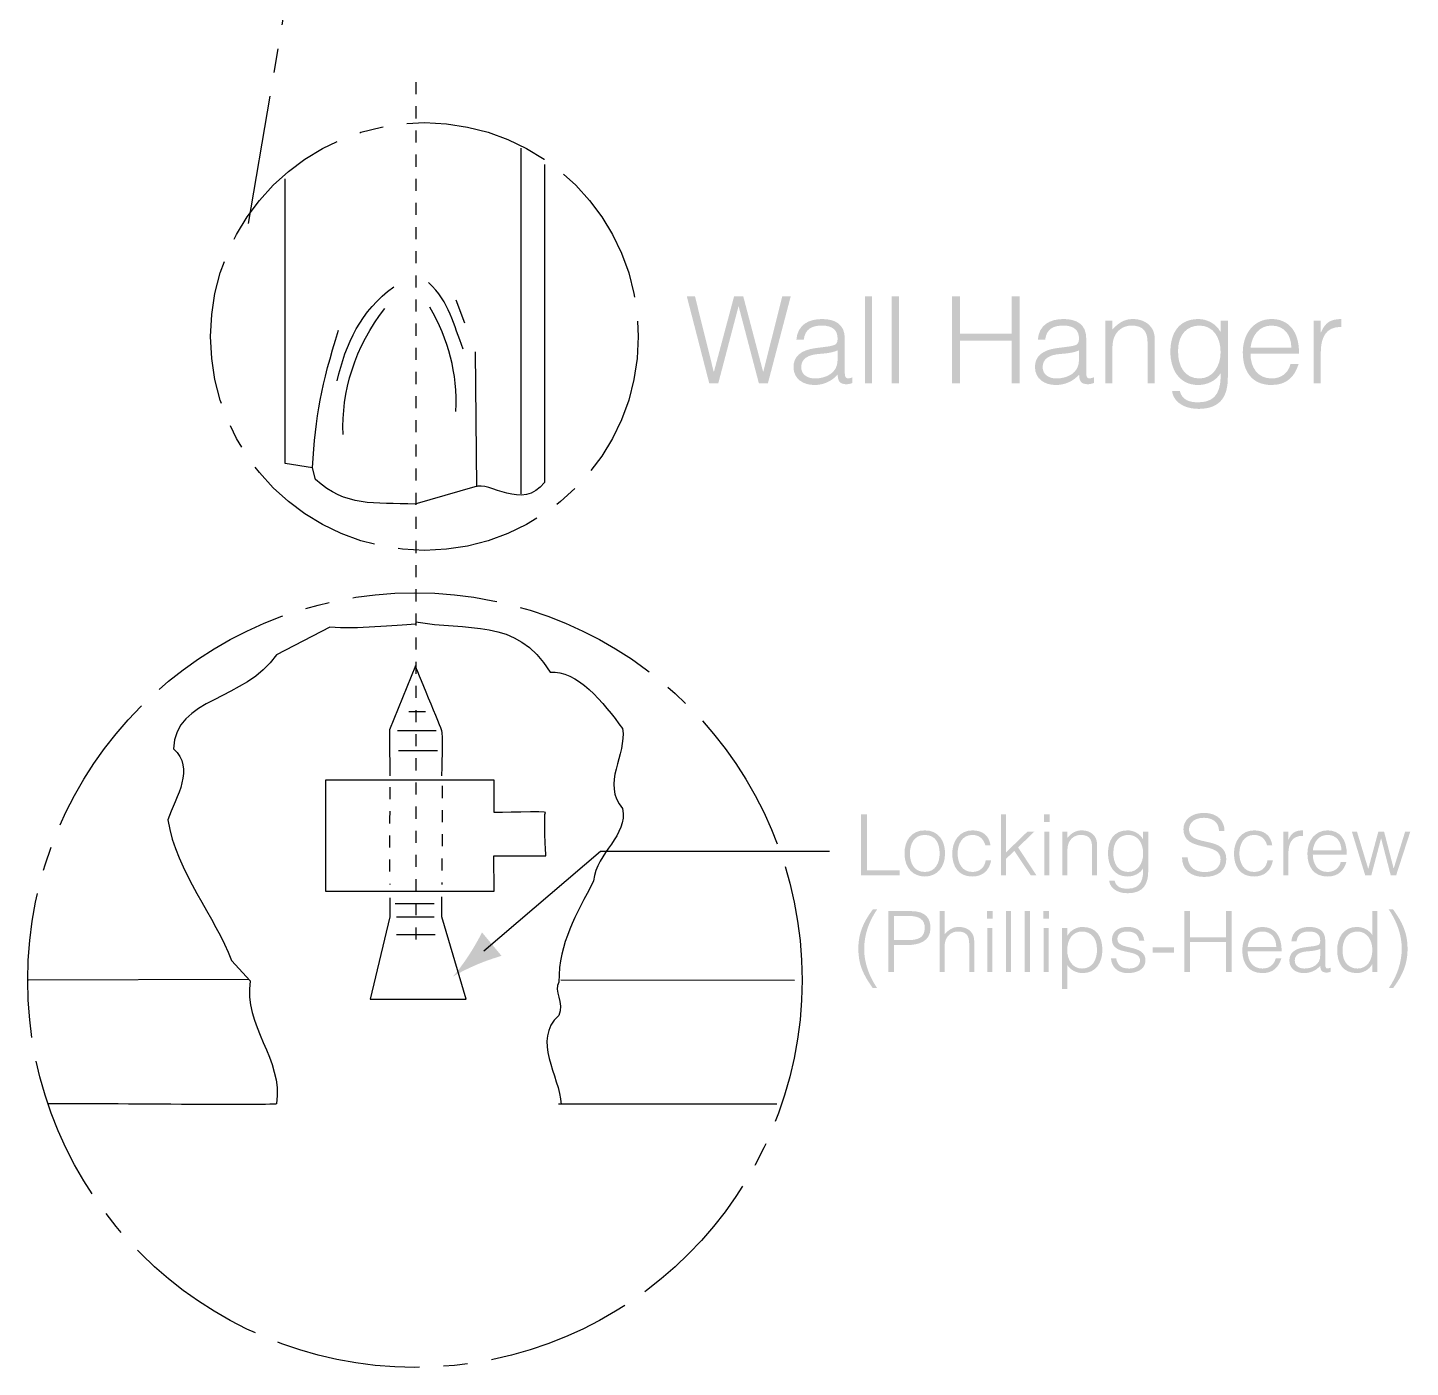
# Model space of a CAD drawing. Extents: x -86 to 126, y -69 to 90.
# Drawn here: x 51.41 to 91.82, y -26.78 to 12.36 of the extents above; entities that cross this region are included whole.
import ezdxf

# ---------------------------------------------------------------- set-up
doc = ezdxf.new("R2010")
doc.units = 0
doc.header["$MEASUREMENT"] = 0
doc.linetypes.add('AI9-LTYPE1', pattern=[11.288889, 4.233333, -0.705556, 0.705556, -0.705556, 4.233333, -0.705556])
doc.linetypes.add('AI9-LTYPE4', pattern=[2.116667, 0.352778, -0.352778, 0.352778, -0.352778, 0.352778, -0.352778])
doc.layers.add('LINE__ART', color=3, linetype='CONTINUOUS')
doc.layers.add('TEXT', color=1, linetype='CONTINUOUS')

# ---------------------------------------------------------------- blocks, each defined once
blk = doc.blocks.new('AI9-BLK45')
at = {"layer": 'LINE__ART', "color": 13}
for p, q in [((3.196, 13.987), (3.196, 3.88)), ((1.296, 9.552), (1.55, 8.875)), ((1.858, 8.029), (1.899, 4.091)), ((-0.085, -2.481), (0.401, -2.481)), ((-0.415, -3.032), (0.719, -3.032)), ((-0.379, -3.612), (0.754, -3.612)), ((-0.476, -8.082), (0.657, -8.082)), ((-0.441, -8.48), (0.66, -8.474)), ((-0.441, -8.992), (0.692, -8.992)), ((-4.774, -10.308), (-11.191, -10.326)), ((4.358, -10.314), (11.191, -10.323)), ((4.294, -13.942), (10.673, -13.937))]:
    blk.add_line(p, q, dxfattribs=at)
at = {"layer": 'LINE__ART', "color": 13, "linetype": 'AI9-LTYPE4'}
blk.add_line((0.893, -4.652), (0.886, -7.534), dxfattribs=at)
at = {"layer": 'LINE__ART', "color": 13}
blk.add_lwpolyline([(-0.635, -7.923), (-0.635, -8.474), (-1.21, -10.88), (1.59, -10.88), (0.886, -8.48), (0.881, -7.891)], dxfattribs=at)
for points, knots in [([(3.879, 13.51), (3.879, 13.51), (3.879, 4.219), (3.879, 4.219), (3.244, 3.372), (2.27, 4.261), (1.847, 4.091), (1.847, 4.091), (0.09, 3.578), (0.09, 3.578)], [0, 0, 0, 0, 1, 1, 1, 2, 2, 2, 3, 3, 3, 3]), ([(0.111, 3.584), (-1.117, 3.626), (-1.921, 3.499), (-2.809, 4.303), (-2.809, 4.303), (-2.895, 4.642), (-2.895, 4.642), (-2.895, 4.642), (-3.699, 4.769), (-3.699, 4.769), (-3.699, 4.769), (-3.699, 13.087), (-3.699, 13.087)], [0, 0, 0, 0, 1, 1, 1, 2, 2, 2, 3, 3, 3, 4, 4, 4, 4]), ([(0.101, 0.073), (-0.482, 0.048), (-1.611, -0.081), (-2.387, -0.015), (-2.387, -0.015), (-3.953, -0.819), (-3.953, -0.819), (-4.842, -2.174), (-6.916, -2.047), (-6.959, -3.571), (-6.324, -4.121), (-6.874, -4.968), (-7.128, -5.645), (-6.874, -7.169), (-5.731, -8.481), (-5.265, -9.751), (-5.265, -9.751), (-4.715, -10.344), (-4.715, -10.344), (-4.926, -11.656), (-3.741, -12.63), (-3.953, -13.943), (-4.047, -13.993), (-10.693, -13.918), (-10.643, -13.939)], [0, 0, 0, 0, 1, 1, 1, 2, 2, 2, 3, 3, 3, 4, 4, 4, 5, 5, 5, 6, 6, 6, 7, 7, 7, 8, 8, 8, 8]), ([(0.119, 0.147), (1.597, -0.146), (3.061, 0.304), (4.048, -1.327), (4.81, -1.243), (5.615, -2.216), (6.165, -2.978), (6.291, -3.74), (5.53, -4.587), (6.165, -5.306), (6.334, -6.111), (5.403, -6.576), (5.318, -7.423), (4.81, -8.439), (4.302, -9.201), (4.302, -10.386), (4.133, -10.641), (4.471, -10.979), (4.302, -11.36), (3.498, -12.08), (4.327, -13.112), (4.37, -13.958)], [0, 0, 0, 0, 1, 1, 1, 2, 2, 2, 3, 3, 3, 4, 4, 4, 5, 5, 5, 6, 6, 6, 7, 7, 7, 7]), ([(0.886, -4.36), (0.886, -4.36), (0.918, -3.035), (0.886, -3.037), (0.886, -3.037), (0.101, -1.141), (0.115, -1.147), (0.115, -1.147), (-0.651, -3.017), (-0.651, -3.017), (-0.65, -3.026), (-0.635, -4.36), (-0.635, -4.36)], [0, 0, 0, 0, 1, 1, 1, 2, 2, 2, 3, 3, 3, 4, 4, 4, 4]), ([(3.917, -5.423), (3.847, -5.452), (3.926, -6.698), (3.926, -6.698), (3.926, -6.698), (2.403, -6.693), (2.403, -6.693), (2.403, -6.693), (2.415, -7.729), (2.415, -7.729), (2.415, -7.729), (-2.515, -7.729), (-2.515, -7.729), (-2.515, -7.729), (-2.515, -4.483), (-2.515, -4.483), (-2.515, -4.483), (2.409, -4.483), (2.409, -4.483), (2.409, -4.483), (2.409, -5.429), (2.409, -5.429), (2.409, -5.429), (3.994, -5.394), (3.917, -5.423)], [0, 0, 0, 0, 1, 1, 1, 2, 2, 2, 3, 3, 3, 4, 4, 4, 5, 5, 5, 6, 6, 6, 7, 7, 7, 8, 8, 8, 8])]:
    blk.add_open_spline(points, degree=3, knots=knots, dxfattribs=at)
for points in [[(-2.175, 7.182), (-1.921, 8.282), (-1.498, 9.214), (-0.524, 9.934)], [(1.508, 8.113), (1.211, 8.833), (1.127, 9.468), (0.492, 10.06)], [(-2.005, 5.615), (-2.048, 6.843), (-1.667, 8.198), (-0.778, 9.299)], [(1.296, 6.293), (1.339, 7.436), (1.085, 8.367), (0.535, 9.341)], [(-2.895, 4.642), (-2.809, 6.166), (-2.64, 7.055), (-2.133, 8.664)]]:
    blk.add_open_spline(points, degree=3, dxfattribs=at)
at = {"layer": 'LINE__ART', "color": 13, "linetype": 'AI9-LTYPE4'}
blk.add_open_spline([(-0.633, -4.687), (-0.647, -4.781), (-0.641, -7.534), (-0.641, -7.534)], degree=3, dxfattribs=at)
blk = doc.blocks.new('AI9-BLK18')
at = {"layer": 'TEXT'}
h = blk.add_hatch(color=1, dxfattribs=at)
edge = h.paths.add_edge_path()
edge.add_spline(control_points=[(-4.793, -1.498), (-4.512, -1.378), (-4.315, -1.319), (-4.076, -1.241), (-4.076, -1.241), (-4.646, -0.558), (-4.646, -0.558), (-4.686, -0.643), (-4.859, -0.965), (-5.026, -1.219), (-5.205, -1.492), (-5.381, -1.723), (-5.506, -1.858), (-5.351, -1.758), (-5.093, -1.626), (-4.793, -1.498)], knot_values=[0, 0, 0, 0, 1, 1, 1, 2, 2, 2, 3, 3, 3, 4, 4, 4, 5, 5, 5, 5], degree=3, periodic=0)
at = {"layer": 'TEXT', "color": 1}
blk.add_lwpolyline([(-4.589, -1.092), (-1.182, 1.814), (5.506, 1.814)], dxfattribs=at)
blk = doc.blocks.new('AI9-BLK17')
at = {"layer": 'TEXT'}
h = blk.add_hatch(color=1, dxfattribs=at)
edge = h.paths.add_edge_path()
edge.add_spline(control_points=[(-7.983, 0.751), (-7.983, 0.751), (-7.983, 2.529), (-7.983, 2.529), (-7.983, 2.529), (-7.815, 2.529), (-7.815, 2.529), (-7.815, 2.529), (-7.815, 0.894), (-7.815, 0.894), (-7.815, 0.894), (-6.862, 0.894), (-6.862, 0.894), (-6.862, 0.894), (-6.862, 0.751), (-6.862, 0.751), (-6.862, 0.751), (-7.983, 0.751), (-7.983, 0.751)], knot_values=[0, 0, 0, 0, 1, 1, 1, 2, 2, 2, 3, 3, 3, 4, 4, 4, 5, 5, 5, 6, 6, 6, 6], degree=3, periodic=0)
h = blk.add_hatch(color=1, dxfattribs=at)
edge = h.paths.add_edge_path()
edge.add_spline(control_points=[(-3.896, 0.751), (-3.896, 0.751), (-3.896, 2.529), (-3.896, 2.529), (-3.896, 2.529), (-3.748, 2.529), (-3.748, 2.529), (-3.748, 2.529), (-3.748, 1.422), (-3.748, 1.422), (-3.748, 1.422), (-3.121, 2.03), (-3.121, 2.03), (-3.121, 2.03), (-2.918, 2.03), (-2.918, 2.03), (-2.918, 2.03), (-3.397, 1.568), (-3.397, 1.568), (-3.397, 1.568), (-2.861, 0.751), (-2.861, 0.751), (-2.861, 0.751), (-3.027, 0.751), (-3.027, 0.751), (-3.027, 0.751), (-3.506, 1.464), (-3.506, 1.464), (-3.506, 1.464), (-3.748, 1.235), (-3.748, 1.235), (-3.748, 1.235), (-3.748, 0.751), (-3.748, 0.751), (-3.748, 0.751), (-3.896, 0.751), (-3.896, 0.751)], knot_values=[0, 0, 0, 0, 1, 1, 1, 2, 2, 2, 3, 3, 3, 4, 4, 4, 5, 5, 5, 6, 6, 6, 7, 7, 7, 8, 8, 8, 9, 9, 9, 10, 10, 10, 11, 11, 11, 12, 12, 12, 12], degree=3, periodic=0)
h = blk.add_hatch(color=1, dxfattribs=at)
edge = h.paths.add_edge_path()
edge.add_spline(control_points=[(-2.629, 0.751), (-2.629, 0.751), (-2.629, 2.03), (-2.629, 2.03), (-2.629, 2.03), (-2.481, 2.03), (-2.481, 2.03), (-2.481, 2.03), (-2.481, 0.751), (-2.481, 0.751), (-2.481, 0.751), (-2.629, 0.751), (-2.629, 0.751)], knot_values=[0, 0, 0, 0, 1, 1, 1, 2, 2, 2, 3, 3, 3, 4, 4, 4, 4], degree=3, periodic=0)
edge = h.paths.add_edge_path()
edge.add_spline(control_points=[(-2.637, 2.309), (-2.637, 2.309), (-2.637, 2.529), (-2.637, 2.529), (-2.637, 2.529), (-2.474, 2.529), (-2.474, 2.529), (-2.474, 2.529), (-2.474, 2.309), (-2.474, 2.309), (-2.474, 2.309), (-2.637, 2.309), (-2.637, 2.309)], knot_values=[0, 0, 0, 0, 1, 1, 1, 2, 2, 2, 3, 3, 3, 4, 4, 4, 4], degree=3, periodic=0)
h = blk.add_hatch(color=1, dxfattribs=at)
edge = h.paths.add_edge_path()
edge.add_spline(control_points=[(1.556, 1.281), (1.584, 0.963), (1.796, 0.847), (2.068, 0.847), (2.386, 0.847), (2.52, 1.02), (2.52, 1.215), (2.52, 1.766), (1.435, 1.4), (1.435, 2.099), (1.435, 2.346), (1.64, 2.575), (2.038, 2.575), (2.438, 2.575), (2.638, 2.333), (2.635, 2.045), (2.635, 2.045), (2.475, 2.045), (2.475, 2.045), (2.475, 2.316), (2.265, 2.432), (2.038, 2.432), (1.697, 2.432), (1.574, 2.222), (1.603, 2.04), (1.68, 1.58), (2.687, 1.911), (2.687, 1.222), (2.687, 0.896), (2.448, 0.704), (2.038, 0.704), (1.668, 0.704), (1.393, 0.896), (1.393, 1.281), (1.393, 1.281), (1.556, 1.281), (1.556, 1.281)], knot_values=[0, 0, 0, 0, 1, 1, 1, 2, 2, 2, 3, 3, 3, 4, 4, 4, 5, 5, 5, 6, 6, 6, 7, 7, 7, 8, 8, 8, 9, 9, 9, 10, 10, 10, 11, 11, 11, 12, 12, 12, 12], degree=3, periodic=0)
h = blk.add_hatch(color=1, dxfattribs=at)
edge = h.paths.add_edge_path(flags=16)
edge.add_spline(control_points=[(-6.123, 1.931), (-6.435, 1.931), (-6.558, 1.667), (-6.558, 1.39), (-6.558, 1.072), (-6.408, 0.849), (-6.123, 0.849), (-5.812, 0.849), (-5.689, 1.116), (-5.689, 1.39), (-5.691, 1.691), (-5.81, 1.931), (-6.123, 1.931)], knot_values=[0, 0, 0, 0, 1, 1, 1, 2, 2, 2, 3, 3, 3, 4, 4, 4, 4], degree=3, periodic=0)
edge = h.paths.add_edge_path()
edge.add_spline(control_points=[(-6.716, 1.39), (-6.716, 1.763), (-6.519, 2.064), (-6.123, 2.064), (-5.724, 2.064), (-5.531, 1.766), (-5.531, 1.39), (-5.531, 0.985), (-5.766, 0.716), (-6.123, 0.716), (-6.449, 0.721), (-6.716, 0.943), (-6.716, 1.39)], knot_values=[0, 0, 0, 0, 1, 1, 1, 2, 2, 2, 3, 3, 3, 4, 4, 4, 4], degree=3, periodic=0)
h = blk.add_hatch(color=1, dxfattribs=at)
edge = h.paths.add_edge_path()
edge.add_spline(control_points=[(-4.353, 1.627), (-4.405, 1.817), (-4.536, 1.931), (-4.733, 1.931), (-5.037, 1.931), (-5.163, 1.654), (-5.163, 1.388), (-5.163, 1.119), (-5.039, 0.849), (-4.733, 0.849), (-4.514, 0.849), (-4.375, 0.98), (-4.341, 1.193), (-4.341, 1.193), (-4.183, 1.193), (-4.183, 1.193), (-4.235, 0.909), (-4.412, 0.716), (-4.733, 0.716), (-5.141, 0.716), (-5.321, 1.01), (-5.321, 1.388), (-5.321, 1.743), (-5.116, 2.064), (-4.733, 2.064), (-4.44, 2.064), (-4.247, 1.924), (-4.202, 1.627), (-4.202, 1.627), (-4.353, 1.627), (-4.353, 1.627)], knot_values=[0, 0, 0, 0, 1, 1, 1, 2, 2, 2, 3, 3, 3, 4, 4, 4, 5, 5, 5, 6, 6, 6, 7, 7, 7, 8, 8, 8, 9, 9, 9, 10, 10, 10, 10], degree=3, periodic=0)
h = blk.add_hatch(color=1, dxfattribs=at)
edge = h.paths.add_edge_path()
edge.add_spline(control_points=[(-1.955, 0.751), (-1.955, 0.751), (-2.103, 0.751), (-2.103, 0.751), (-2.103, 0.751), (-2.103, 2.03), (-2.103, 2.03), (-2.103, 2.03), (-1.955, 2.03), (-1.955, 2.03), (-1.955, 2.03), (-1.955, 1.852), (-1.955, 1.852), (-1.837, 1.978), (-1.721, 2.064), (-1.543, 2.064), (-1.387, 2.064), (-1.244, 2.015), (-1.153, 1.882), (-1.091, 1.79), (-1.088, 1.694), (-1.088, 1.588), (-1.088, 1.588), (-1.088, 0.751), (-1.088, 0.751), (-1.088, 0.751), (-1.237, 0.751), (-1.237, 0.751), (-1.237, 0.751), (-1.237, 1.585), (-1.237, 1.585), (-1.237, 1.815), (-1.33, 1.931), (-1.567, 1.931), (-1.75, 1.931), (-1.876, 1.812), (-1.923, 1.682), (-1.953, 1.6), (-1.955, 1.529), (-1.955, 1.44), (-1.955, 1.44), (-1.955, 0.751), (-1.955, 0.751)], knot_values=[0, 0, 0, 0, 1, 1, 1, 2, 2, 2, 3, 3, 3, 4, 4, 4, 5, 5, 5, 6, 6, 6, 7, 7, 7, 8, 8, 8, 9, 9, 9, 10, 10, 10, 11, 11, 11, 12, 12, 12, 13, 13, 13, 14, 14, 14, 14], degree=3, periodic=0)
h = blk.add_hatch(color=1, dxfattribs=at)
edge = h.paths.add_edge_path(flags=16)
edge.add_spline(control_points=[(-0.175, 1.931), (-0.424, 1.931), (-0.609, 1.751), (-0.612, 1.43), (-0.624, 1.109), (-0.481, 0.849), (-0.175, 0.849), (0.095, 0.849), (0.258, 1.096), (0.258, 1.385), (0.258, 1.694), (0.104, 1.931), (-0.175, 1.931)], knot_values=[0, 0, 0, 0, 1, 1, 1, 2, 2, 2, 3, 3, 3, 4, 4, 4, 4], degree=3, periodic=0)
edge = h.paths.add_edge_path()
edge.add_spline(control_points=[(0.258, 2.03), (0.258, 2.03), (0.406, 2.03), (0.406, 2.03), (0.406, 2.03), (0.406, 0.874), (0.406, 0.874), (0.406, 0.531), (0.292, 0.227), (-0.194, 0.227), (-0.57, 0.227), (-0.725, 0.442), (-0.735, 0.595), (-0.735, 0.595), (-0.577, 0.595), (-0.577, 0.595), (-0.533, 0.402), (-0.37, 0.36), (-0.194, 0.36), (0.211, 0.36), (0.265, 0.662), (0.258, 0.956), (0.163, 0.8), (-0.019, 0.716), (-0.199, 0.716), (-0.59, 0.716), (-0.77, 1.035), (-0.77, 1.393), (-0.77, 1.771), (-0.604, 2.064), (-0.192, 2.064), (-0.029, 2.064), (0.166, 1.973), (0.252, 1.805), (0.252, 1.805), (0.258, 1.805), (0.258, 1.805), (0.258, 1.805), (0.258, 2.03), (0.258, 2.03)], knot_values=[0, 0, 0, 0, 1, 1, 1, 2, 2, 2, 3, 3, 3, 4, 4, 4, 5, 5, 5, 6, 6, 6, 7, 7, 7, 8, 8, 8, 9, 9, 9, 10, 10, 10, 11, 11, 11, 12, 12, 12, 13, 13, 13, 13], degree=3, periodic=0)
h = blk.add_hatch(color=1, dxfattribs=at)
edge = h.paths.add_edge_path()
edge.add_spline(control_points=[(3.88, 1.627), (3.828, 1.817), (3.697, 1.931), (3.5, 1.931), (3.196, 1.931), (3.07, 1.654), (3.07, 1.388), (3.07, 1.119), (3.193, 0.849), (3.5, 0.849), (3.719, 0.849), (3.858, 0.98), (3.892, 1.193), (3.892, 1.193), (4.051, 1.193), (4.051, 1.193), (3.999, 0.909), (3.821, 0.716), (3.5, 0.716), (3.092, 0.716), (2.912, 1.01), (2.912, 1.388), (2.912, 1.743), (3.117, 2.064), (3.5, 2.064), (3.794, 2.064), (3.986, 1.924), (4.031, 1.627), (4.031, 1.627), (3.88, 1.627), (3.88, 1.627)], knot_values=[0, 0, 0, 0, 1, 1, 1, 2, 2, 2, 3, 3, 3, 4, 4, 4, 5, 5, 5, 6, 6, 6, 7, 7, 7, 8, 8, 8, 9, 9, 9, 10, 10, 10, 10], degree=3, periodic=0)
h = blk.add_hatch(color=1, dxfattribs=at)
edge = h.paths.add_edge_path()
edge.add_spline(control_points=[(4.502, 0.751), (4.502, 0.751), (4.354, 0.751), (4.354, 0.751), (4.354, 0.751), (4.354, 2.03), (4.354, 2.03), (4.354, 2.03), (4.502, 2.03), (4.502, 2.03), (4.502, 2.03), (4.502, 1.79), (4.502, 1.79), (4.502, 1.79), (4.507, 1.79), (4.507, 1.79), (4.589, 1.995), (4.71, 2.064), (4.925, 2.064), (4.925, 2.064), (4.925, 1.904), (4.925, 1.904), (4.591, 1.911), (4.502, 1.664), (4.502, 1.378), (4.502, 1.378), (4.502, 0.751), (4.502, 0.751)], knot_values=[0, 0, 0, 0, 1, 1, 1, 2, 2, 2, 3, 3, 3, 4, 4, 4, 5, 5, 5, 6, 6, 6, 7, 7, 7, 8, 8, 8, 9, 9, 9, 9], degree=3, periodic=0)
h = blk.add_hatch(color=1, dxfattribs=at)
edge = h.paths.add_edge_path(flags=16)
edge.add_spline(control_points=[(6.051, 1.479), (6.051, 1.728), (5.912, 1.931), (5.646, 1.931), (5.384, 1.931), (5.246, 1.721), (5.216, 1.479), (5.216, 1.479), (6.051, 1.479), (6.051, 1.479)], knot_values=[0, 0, 0, 0, 1, 1, 1, 2, 2, 2, 3, 3, 3, 3], degree=3, periodic=0)
edge = h.paths.add_edge_path()
edge.add_spline(control_points=[(5.216, 1.356), (5.214, 1.079), (5.362, 0.849), (5.646, 0.849), (5.838, 0.849), (5.989, 0.956), (6.034, 1.143), (6.034, 1.143), (6.199, 1.143), (6.199, 1.143), (6.125, 0.901), (5.972, 0.716), (5.646, 0.716), (5.236, 0.716), (5.058, 1.007), (5.058, 1.385), (5.058, 1.758), (5.28, 2.064), (5.646, 2.064), (5.996, 2.064), (6.211, 1.815), (6.209, 1.356), (6.209, 1.356), (5.216, 1.356), (5.216, 1.356)], knot_values=[0, 0, 0, 0, 1, 1, 1, 2, 2, 2, 3, 3, 3, 4, 4, 4, 5, 5, 5, 6, 6, 6, 7, 7, 7, 8, 8, 8, 8], degree=3, periodic=0)
h = blk.add_hatch(color=1, dxfattribs=at)
edge = h.paths.add_edge_path()
edge.add_spline(control_points=[(7.579, 0.948), (7.579, 0.948), (7.915, 2.03), (7.915, 2.03), (7.915, 2.03), (8.066, 2.03), (8.066, 2.03), (8.066, 2.03), (7.651, 0.751), (7.651, 0.751), (7.651, 0.751), (7.493, 0.751), (7.493, 0.751), (7.493, 0.751), (7.214, 1.825), (7.214, 1.825), (7.214, 1.825), (7.209, 1.825), (7.209, 1.825), (7.209, 1.825), (6.925, 0.751), (6.925, 0.751), (6.925, 0.751), (6.747, 0.751), (6.747, 0.751), (6.747, 0.751), (6.357, 2.03), (6.357, 2.03), (6.357, 2.03), (6.505, 2.03), (6.505, 2.03), (6.505, 2.03), (6.836, 0.938), (6.836, 0.938), (6.836, 0.938), (7.132, 2.03), (7.132, 2.03), (7.132, 2.03), (7.298, 2.03), (7.298, 2.03), (7.298, 2.03), (7.579, 0.948), (7.579, 0.948)], knot_values=[0, 0, 0, 0, 1, 1, 1, 2, 2, 2, 3, 3, 3, 4, 4, 4, 5, 5, 5, 6, 6, 6, 7, 7, 7, 8, 8, 8, 9, 9, 9, 10, 10, 10, 11, 11, 11, 12, 12, 12, 13, 13, 13, 14, 14, 14, 14], degree=3, periodic=0)
h = blk.add_hatch(color=1, dxfattribs=at)
edge = h.paths.add_edge_path()
edge.add_spline(control_points=[(-7.517, -0.247), (-7.752, -0.587), (-7.895, -0.988), (-7.895, -1.402), (-7.895, -1.812), (-7.745, -2.205), (-7.517, -2.543), (-7.517, -2.543), (-7.643, -2.543), (-7.643, -2.543), (-7.915, -2.168), (-8.066, -1.859), (-8.066, -1.39), (-8.066, -0.938), (-7.91, -0.602), (-7.643, -0.247), (-7.643, -0.247), (-7.517, -0.247), (-7.517, -0.247)], knot_values=[0, 0, 0, 0, 1, 1, 1, 2, 2, 2, 3, 3, 3, 4, 4, 4, 5, 5, 5, 6, 6, 6, 6], degree=3, periodic=0)
h = blk.add_hatch(color=1, dxfattribs=at)
edge = h.paths.add_edge_path(flags=16)
edge.add_spline(control_points=[(-6.633, -1.143), (-6.32, -1.143), (-6.125, -1.079), (-6.125, -0.778), (-6.125, -0.555), (-6.268, -0.437), (-6.584, -0.437), (-6.584, -0.437), (-7.019, -0.437), (-7.019, -0.437), (-7.019, -0.437), (-7.019, -1.143), (-7.019, -1.143), (-7.019, -1.143), (-6.633, -1.143), (-6.633, -1.143)], knot_values=[0, 0, 0, 0, 1, 1, 1, 2, 2, 2, 3, 3, 3, 4, 4, 4, 5, 5, 5, 5], degree=3, periodic=0)
edge = h.paths.add_edge_path()
edge.add_spline(control_points=[(-7.187, -2.072), (-7.187, -2.072), (-7.187, -0.294), (-7.187, -0.294), (-7.187, -0.294), (-6.537, -0.294), (-6.537, -0.294), (-6.075, -0.294), (-5.957, -0.523), (-5.957, -0.79), (-5.957, -1.188), (-6.31, -1.286), (-6.639, -1.286), (-6.639, -1.286), (-7.019, -1.286), (-7.019, -1.286), (-7.019, -1.286), (-7.019, -2.072), (-7.019, -2.072), (-7.019, -2.072), (-7.187, -2.072), (-7.187, -2.072)], knot_values=[0, 0, 0, 0, 1, 1, 1, 2, 2, 2, 3, 3, 3, 4, 4, 4, 5, 5, 5, 6, 6, 6, 7, 7, 7, 7], degree=3, periodic=0)
h = blk.add_hatch(color=1, dxfattribs=at)
edge = h.paths.add_edge_path()
edge.add_spline(control_points=[(-5.693, -2.072), (-5.693, -2.072), (-5.693, -0.294), (-5.693, -0.294), (-5.693, -0.294), (-5.544, -0.294), (-5.544, -0.294), (-5.544, -0.294), (-5.544, -0.97), (-5.544, -0.97), (-5.426, -0.844), (-5.31, -0.758), (-5.132, -0.758), (-4.977, -0.758), (-4.833, -0.807), (-4.742, -0.941), (-4.68, -1.032), (-4.678, -1.128), (-4.678, -1.234), (-4.678, -1.234), (-4.678, -2.072), (-4.678, -2.072), (-4.678, -2.072), (-4.826, -2.072), (-4.826, -2.072), (-4.826, -2.072), (-4.826, -1.237), (-4.826, -1.237), (-4.826, -1.007), (-4.92, -0.891), (-5.157, -0.891), (-5.339, -0.891), (-5.465, -1.01), (-5.512, -1.141), (-5.542, -1.222), (-5.544, -1.294), (-5.544, -1.383), (-5.544, -1.383), (-5.544, -2.072), (-5.544, -2.072), (-5.544, -2.072), (-5.693, -2.072), (-5.693, -2.072)], knot_values=[0, 0, 0, 0, 1, 1, 1, 2, 2, 2, 3, 3, 3, 4, 4, 4, 5, 5, 5, 6, 6, 6, 7, 7, 7, 8, 8, 8, 9, 9, 9, 10, 10, 10, 11, 11, 11, 12, 12, 12, 13, 13, 13, 14, 14, 14, 14], degree=3, periodic=0)
h = blk.add_hatch(color=1, dxfattribs=at)
edge = h.paths.add_edge_path()
edge.add_spline(control_points=[(-4.297, -2.072), (-4.297, -2.072), (-4.297, -0.792), (-4.297, -0.792), (-4.297, -0.792), (-4.149, -0.792), (-4.149, -0.792), (-4.149, -0.792), (-4.149, -2.072), (-4.149, -2.072), (-4.149, -2.072), (-4.297, -2.072), (-4.297, -2.072)], knot_values=[0, 0, 0, 0, 1, 1, 1, 2, 2, 2, 3, 3, 3, 4, 4, 4, 4], degree=3, periodic=0)
edge = h.paths.add_edge_path()
edge.add_spline(control_points=[(-4.305, -0.513), (-4.305, -0.513), (-4.305, -0.294), (-4.305, -0.294), (-4.305, -0.294), (-4.142, -0.294), (-4.142, -0.294), (-4.142, -0.294), (-4.142, -0.513), (-4.142, -0.513), (-4.142, -0.513), (-4.305, -0.513), (-4.305, -0.513)], knot_values=[0, 0, 0, 0, 1, 1, 1, 2, 2, 2, 3, 3, 3, 4, 4, 4, 4], degree=3, periodic=0)
h = blk.add_hatch(color=1, dxfattribs=at)
edge = h.paths.add_edge_path()
edge.add_spline(control_points=[(-3.749, -2.072), (-3.749, -2.072), (-3.749, -0.294), (-3.749, -0.294), (-3.749, -0.294), (-3.601, -0.294), (-3.601, -0.294), (-3.601, -0.294), (-3.601, -2.072), (-3.601, -2.072), (-3.601, -2.072), (-3.749, -2.072), (-3.749, -2.072)], knot_values=[0, 0, 0, 0, 1, 1, 1, 2, 2, 2, 3, 3, 3, 4, 4, 4, 4], degree=3, periodic=0)
h = blk.add_hatch(color=1, dxfattribs=at)
edge = h.paths.add_edge_path()
edge.add_spline(control_points=[(-3.201, -2.072), (-3.201, -2.072), (-3.201, -0.294), (-3.201, -0.294), (-3.201, -0.294), (-3.053, -0.294), (-3.053, -0.294), (-3.053, -0.294), (-3.053, -2.072), (-3.053, -2.072), (-3.053, -2.072), (-3.201, -2.072), (-3.201, -2.072)], knot_values=[0, 0, 0, 0, 1, 1, 1, 2, 2, 2, 3, 3, 3, 4, 4, 4, 4], degree=3, periodic=0)
h = blk.add_hatch(color=1, dxfattribs=at)
edge = h.paths.add_edge_path()
edge.add_spline(control_points=[(-2.653, -2.072), (-2.653, -2.072), (-2.653, -0.792), (-2.653, -0.792), (-2.653, -0.792), (-2.505, -0.792), (-2.505, -0.792), (-2.505, -0.792), (-2.505, -2.072), (-2.505, -2.072), (-2.505, -2.072), (-2.653, -2.072), (-2.653, -2.072)], knot_values=[0, 0, 0, 0, 1, 1, 1, 2, 2, 2, 3, 3, 3, 4, 4, 4, 4], degree=3, periodic=0)
edge = h.paths.add_edge_path()
edge.add_spline(control_points=[(-2.66, -0.513), (-2.66, -0.513), (-2.66, -0.294), (-2.66, -0.294), (-2.66, -0.294), (-2.497, -0.294), (-2.497, -0.294), (-2.497, -0.294), (-2.497, -0.513), (-2.497, -0.513), (-2.497, -0.513), (-2.66, -0.513), (-2.66, -0.513)], knot_values=[0, 0, 0, 0, 1, 1, 1, 2, 2, 2, 3, 3, 3, 4, 4, 4, 4], degree=3, periodic=0)
h = blk.add_hatch(color=1, dxfattribs=at)
edge = h.paths.add_edge_path()
edge.add_spline(control_points=[(1.459, -2.072), (1.459, -2.072), (1.459, -0.294), (1.459, -0.294), (1.459, -0.294), (1.627, -0.294), (1.627, -0.294), (1.627, -0.294), (1.627, -1.057), (1.627, -1.057), (1.627, -1.057), (2.679, -1.057), (2.679, -1.057), (2.679, -1.057), (2.679, -0.294), (2.679, -0.294), (2.679, -0.294), (2.847, -0.294), (2.847, -0.294), (2.847, -0.294), (2.847, -2.072), (2.847, -2.072), (2.847, -2.072), (2.679, -2.072), (2.679, -2.072), (2.679, -2.072), (2.679, -1.2), (2.679, -1.2), (2.679, -1.2), (1.627, -1.2), (1.627, -1.2), (1.627, -1.2), (1.627, -2.072), (1.627, -2.072), (1.627, -2.072), (1.459, -2.072), (1.459, -2.072)], knot_values=[0, 0, 0, 0, 1, 1, 1, 2, 2, 2, 3, 3, 3, 4, 4, 4, 5, 5, 5, 6, 6, 6, 7, 7, 7, 8, 8, 8, 9, 9, 9, 10, 10, 10, 11, 11, 11, 12, 12, 12, 12], degree=3, periodic=0)
h = blk.add_hatch(color=1, dxfattribs=at)
edge = h.paths.add_edge_path(flags=16)
edge.add_spline(control_points=[(6.523, -0.891), (6.217, -0.891), (6.074, -1.151), (6.086, -1.471), (6.089, -1.793), (6.274, -1.973), (6.523, -1.973), (6.803, -1.973), (6.956, -1.736), (6.956, -1.427), (6.956, -1.138), (6.793, -0.891), (6.523, -0.891)], knot_values=[0, 0, 0, 0, 1, 1, 1, 2, 2, 2, 3, 3, 3, 4, 4, 4, 4], degree=3, periodic=0)
edge = h.paths.add_edge_path()
edge.add_spline(control_points=[(6.956, -0.294), (6.956, -0.294), (7.104, -0.294), (7.104, -0.294), (7.104, -0.294), (7.104, -2.072), (7.104, -2.072), (7.104, -2.072), (6.956, -2.072), (6.956, -2.072), (6.956, -2.072), (6.956, -1.847), (6.956, -1.847), (6.956, -1.847), (6.951, -1.847), (6.951, -1.847), (6.864, -2.015), (6.669, -2.106), (6.506, -2.106), (6.094, -2.106), (5.928, -1.812), (5.928, -1.434), (5.928, -1.077), (6.109, -0.758), (6.499, -0.758), (6.679, -0.758), (6.862, -0.842), (6.956, -0.997), (6.956, -0.997), (6.956, -0.294), (6.956, -0.294)], knot_values=[0, 0, 0, 0, 1, 1, 1, 2, 2, 2, 3, 3, 3, 4, 4, 4, 5, 5, 5, 6, 6, 6, 7, 7, 7, 8, 8, 8, 9, 9, 9, 10, 10, 10, 10], degree=3, periodic=0)
h = blk.add_hatch(color=1, dxfattribs=at)
edge = h.paths.add_edge_path()
edge.add_spline(control_points=[(7.437, -2.543), (7.672, -2.203), (7.815, -1.802), (7.815, -1.388), (7.815, -0.978), (7.664, -0.585), (7.437, -0.247), (7.437, -0.247), (7.563, -0.247), (7.563, -0.247), (7.835, -0.622), (7.986, -0.931), (7.986, -1.4), (7.986, -1.852), (7.83, -2.188), (7.563, -2.543), (7.563, -2.543), (7.437, -2.543), (7.437, -2.543)], knot_values=[0, 0, 0, 0, 1, 1, 1, 2, 2, 2, 3, 3, 3, 4, 4, 4, 5, 5, 5, 6, 6, 6, 6], degree=3, periodic=0)
h = blk.add_hatch(color=1, dxfattribs=at)
edge = h.paths.add_edge_path(flags=16)
edge.add_spline(control_points=[(-1.529, -1.973), (-1.223, -1.973), (-1.08, -1.714), (-1.092, -1.393), (-1.095, -1.072), (-1.28, -0.891), (-1.529, -0.891), (-1.808, -0.891), (-1.961, -1.128), (-1.961, -1.437), (-1.961, -1.726), (-1.799, -1.973), (-1.529, -1.973)], knot_values=[0, 0, 0, 0, 1, 1, 1, 2, 2, 2, 3, 3, 3, 4, 4, 4, 4], degree=3, periodic=0)
edge = h.paths.add_edge_path()
edge.add_spline(control_points=[(-1.961, -2.575), (-1.961, -2.575), (-2.11, -2.575), (-2.11, -2.575), (-2.11, -2.575), (-2.11, -0.792), (-2.11, -0.792), (-2.11, -0.792), (-1.961, -0.792), (-1.961, -0.792), (-1.961, -0.792), (-1.961, -1.017), (-1.961, -1.017), (-1.961, -1.017), (-1.956, -1.017), (-1.956, -1.017), (-1.87, -0.849), (-1.675, -0.758), (-1.512, -0.758), (-1.1, -0.758), (-0.934, -1.052), (-0.934, -1.43), (-0.934, -1.788), (-1.114, -2.106), (-1.505, -2.106), (-1.685, -2.106), (-1.867, -2.022), (-1.961, -1.867), (-1.961, -1.867), (-1.961, -2.575), (-1.961, -2.575)], knot_values=[0, 0, 0, 0, 1, 1, 1, 2, 2, 2, 3, 3, 3, 4, 4, 4, 5, 5, 5, 6, 6, 6, 7, 7, 7, 8, 8, 8, 9, 9, 9, 10, 10, 10, 10], degree=3, periodic=0)
h = blk.add_hatch(color=1, dxfattribs=at)
edge = h.paths.add_edge_path()
edge.add_spline(control_points=[(-0.532, -1.672), (-0.485, -1.891), (-0.371, -1.973), (-0.149, -1.973), (0.066, -1.973), (0.167, -1.859), (0.167, -1.736), (0.167, -1.365), (-0.653, -1.627), (-0.653, -1.123), (-0.653, -0.911), (-0.487, -0.758), (-0.203, -0.758), (0.074, -0.758), (0.254, -0.872), (0.291, -1.16), (0.291, -1.16), (0.14, -1.16), (0.14, -1.16), (0.113, -0.963), (-0.02, -0.891), (-0.205, -0.891), (-0.393, -0.891), (-0.495, -0.98), (-0.495, -1.111), (-0.495, -1.459), (0.325, -1.242), (0.325, -1.733), (0.325, -1.978), (0.106, -2.106), (-0.196, -2.106), (-0.497, -2.106), (-0.67, -1.914), (-0.682, -1.672), (-0.682, -1.672), (-0.532, -1.672), (-0.532, -1.672)], knot_values=[0, 0, 0, 0, 1, 1, 1, 2, 2, 2, 3, 3, 3, 4, 4, 4, 5, 5, 5, 6, 6, 6, 7, 7, 7, 8, 8, 8, 9, 9, 9, 10, 10, 10, 11, 11, 11, 12, 12, 12, 12], degree=3, periodic=0)
h = blk.add_hatch(color=1, dxfattribs=at)
edge = h.paths.add_edge_path(flags=16)
edge.add_spline(control_points=[(4.148, -1.343), (4.148, -1.094), (4.01, -0.891), (3.743, -0.891), (3.481, -0.891), (3.343, -1.101), (3.313, -1.343), (3.313, -1.343), (4.148, -1.343), (4.148, -1.343)], knot_values=[0, 0, 0, 0, 1, 1, 1, 2, 2, 2, 3, 3, 3, 3], degree=3, periodic=0)
edge = h.paths.add_edge_path()
edge.add_spline(control_points=[(3.313, -1.467), (3.311, -1.743), (3.459, -1.973), (3.743, -1.973), (3.936, -1.973), (4.086, -1.867), (4.13, -1.679), (4.13, -1.679), (4.296, -1.679), (4.296, -1.679), (4.222, -1.921), (4.069, -2.106), (3.743, -2.106), (3.333, -2.106), (3.155, -1.815), (3.155, -1.437), (3.155, -1.064), (3.377, -0.758), (3.743, -0.758), (4.094, -0.758), (4.309, -1.007), (4.306, -1.467), (4.306, -1.467), (3.313, -1.467), (3.313, -1.467)], knot_values=[0, 0, 0, 0, 1, 1, 1, 2, 2, 2, 3, 3, 3, 4, 4, 4, 5, 5, 5, 6, 6, 6, 7, 7, 7, 8, 8, 8, 8], degree=3, periodic=0)
h = blk.add_hatch(color=1, dxfattribs=at)
edge = h.paths.add_edge_path(flags=16)
edge.add_spline(control_points=[(5.432, -1.4), (5.306, -1.452), (5.178, -1.462), (5.049, -1.471), (4.825, -1.489), (4.689, -1.57), (4.689, -1.743), (4.689, -1.899), (4.825, -1.973), (4.965, -1.973), (5.2, -1.973), (5.432, -1.859), (5.432, -1.6), (5.432, -1.6), (5.432, -1.4), (5.432, -1.4)], knot_values=[0, 0, 0, 0, 1, 1, 1, 2, 2, 2, 3, 3, 3, 4, 4, 4, 5, 5, 5, 5], degree=3, periodic=0)
edge = h.paths.add_edge_path()
edge.add_spline(control_points=[(5.183, -1.326), (5.237, -1.321), (5.328, -1.306), (5.378, -1.284), (5.427, -1.262), (5.432, -1.195), (5.432, -1.151), (5.432, -1), (5.343, -0.891), (5.113, -0.891), (4.908, -0.891), (4.768, -0.958), (4.741, -1.18), (4.741, -1.18), (4.59, -1.18), (4.59, -1.18), (4.612, -0.879), (4.837, -0.758), (5.116, -0.758), (5.375, -0.758), (5.58, -0.859), (5.58, -1.155), (5.58, -1.155), (5.58, -1.852), (5.58, -1.852), (5.58, -1.968), (5.61, -1.995), (5.736, -1.951), (5.736, -1.951), (5.736, -2.067), (5.736, -2.067), (5.714, -2.074), (5.662, -2.091), (5.62, -2.091), (5.595, -2.091), (5.575, -2.089), (5.553, -2.084), (5.454, -2.069), (5.437, -1.983), (5.434, -1.894), (5.311, -2.032), (5.143, -2.106), (4.958, -2.106), (4.733, -2.106), (4.531, -1.985), (4.531, -1.738), (4.531, -1.523), (4.679, -1.393), (4.978, -1.353), (4.978, -1.353), (5.183, -1.326), (5.183, -1.326)], knot_values=[0, 0, 0, 0, 1, 1, 1, 2, 2, 2, 3, 3, 3, 4, 4, 4, 5, 5, 5, 6, 6, 6, 7, 7, 7, 8, 8, 8, 9, 9, 9, 10, 10, 10, 11, 11, 11, 12, 12, 12, 13, 13, 13, 14, 14, 14, 15, 15, 15, 16, 16, 16, 17, 17, 17, 17], degree=3, periodic=0)
h = blk.add_hatch(color=1, dxfattribs=at)
edge = h.paths.add_edge_path()
edge.add_spline(control_points=[(1.163, -1.353), (1.163, -1.353), (1.163, -1.506), (1.163, -1.506), (1.163, -1.506), (0.538, -1.506), (0.538, -1.506), (0.538, -1.506), (0.538, -1.353), (0.538, -1.353), (0.538, -1.353), (1.163, -1.353), (1.163, -1.353)], knot_values=[0, 0, 0, 0, 1, 1, 1, 2, 2, 2, 3, 3, 3, 4, 4, 4, 4], degree=3, periodic=0)
blk = doc.blocks.new('AI9-BLK15')
at = {"layer": 'TEXT'}
h = blk.add_hatch(color=1, dxfattribs=at)
edge = h.paths.add_edge_path()
edge.add_spline(control_points=[(-7.336, -0.557), (-7.336, -0.557), (-7.329, -0.557), (-7.329, -0.557), (-7.329, -0.557), (-6.775, 1.644), (-6.775, 1.644), (-6.775, 1.644), (-6.528, 1.644), (-6.528, 1.644), (-6.528, 1.644), (-7.195, -0.896), (-7.195, -0.896), (-7.195, -0.896), (-7.459, -0.896), (-7.459, -0.896), (-7.459, -0.896), (-8.049, 1.348), (-8.049, 1.348), (-8.049, 1.348), (-8.055, 1.348), (-8.055, 1.348), (-8.055, 1.348), (-8.645, -0.896), (-8.645, -0.896), (-8.645, -0.896), (-8.909, -0.896), (-8.909, -0.896), (-8.909, -0.896), (-9.565, 1.644), (-9.565, 1.644), (-9.565, 1.644), (-9.326, 1.644), (-9.326, 1.644), (-9.326, 1.644), (-8.779, -0.557), (-8.779, -0.557), (-8.779, -0.557), (-8.772, -0.557), (-8.772, -0.557), (-8.772, -0.557), (-8.183, 1.644), (-8.183, 1.644), (-8.183, 1.644), (-7.915, 1.644), (-7.915, 1.644), (-7.915, 1.644), (-7.336, -0.557), (-7.336, -0.557)], knot_values=[0, 0, 0, 0, 1, 1, 1, 2, 2, 2, 3, 3, 3, 4, 4, 4, 5, 5, 5, 6, 6, 6, 7, 7, 7, 8, 8, 8, 9, 9, 9, 10, 10, 10, 11, 11, 11, 12, 12, 12, 13, 13, 13, 14, 14, 14, 15, 15, 15, 16, 16, 16, 16], degree=3, periodic=0)
h = blk.add_hatch(color=1, dxfattribs=at)
edge = h.paths.add_edge_path()
edge.add_spline(control_points=[(-4.362, -0.896), (-4.362, -0.896), (-4.362, 1.644), (-4.362, 1.644), (-4.362, 1.644), (-4.15, 1.644), (-4.15, 1.644), (-4.15, 1.644), (-4.15, -0.896), (-4.15, -0.896), (-4.15, -0.896), (-4.362, -0.896), (-4.362, -0.896)], knot_values=[0, 0, 0, 0, 1, 1, 1, 2, 2, 2, 3, 3, 3, 4, 4, 4, 4], degree=3, periodic=0)
h = blk.add_hatch(color=1, dxfattribs=at)
edge = h.paths.add_edge_path()
edge.add_spline(control_points=[(-3.579, -0.896), (-3.579, -0.896), (-3.579, 1.644), (-3.579, 1.644), (-3.579, 1.644), (-3.367, 1.644), (-3.367, 1.644), (-3.367, 1.644), (-3.367, -0.896), (-3.367, -0.896), (-3.367, -0.896), (-3.579, -0.896), (-3.579, -0.896)], knot_values=[0, 0, 0, 0, 1, 1, 1, 2, 2, 2, 3, 3, 3, 4, 4, 4, 4], degree=3, periodic=0)
h = blk.add_hatch(color=1, dxfattribs=at)
edge = h.paths.add_edge_path()
edge.add_spline(control_points=[(-1.818, -0.896), (-1.818, -0.896), (-1.818, 1.644), (-1.818, 1.644), (-1.818, 1.644), (-1.579, 1.644), (-1.579, 1.644), (-1.579, 1.644), (-1.579, 0.554), (-1.579, 0.554), (-1.579, 0.554), (-0.076, 0.554), (-0.076, 0.554), (-0.076, 0.554), (-0.076, 1.644), (-0.076, 1.644), (-0.076, 1.644), (0.164, 1.644), (0.164, 1.644), (0.164, 1.644), (0.164, -0.896), (0.164, -0.896), (0.164, -0.896), (-0.076, -0.896), (-0.076, -0.896), (-0.076, -0.896), (-0.076, 0.349), (-0.076, 0.349), (-0.076, 0.349), (-1.579, 0.349), (-1.579, 0.349), (-1.579, 0.349), (-1.579, -0.896), (-1.579, -0.896), (-1.579, -0.896), (-1.818, -0.896), (-1.818, -0.896)], knot_values=[0, 0, 0, 0, 1, 1, 1, 2, 2, 2, 3, 3, 3, 4, 4, 4, 5, 5, 5, 6, 6, 6, 7, 7, 7, 8, 8, 8, 9, 9, 9, 10, 10, 10, 11, 11, 11, 12, 12, 12, 12], degree=3, periodic=0)
h = blk.add_hatch(color=1, dxfattribs=at)
edge = h.paths.add_edge_path(flags=16)
edge.add_spline(control_points=[(-5.159, 0.064), (-5.339, -0.011), (-5.523, -0.025), (-5.706, -0.039), (-6.027, -0.064), (-6.221, -0.18), (-6.221, -0.427), (-6.221, -0.649), (-6.027, -0.755), (-5.826, -0.755), (-5.491, -0.755), (-5.159, -0.593), (-5.159, -0.222), (-5.159, -0.222), (-5.159, 0.064), (-5.159, 0.064)], knot_values=[0, 0, 0, 0, 1, 1, 1, 2, 2, 2, 3, 3, 3, 4, 4, 4, 5, 5, 5, 5], degree=3, periodic=0)
edge = h.paths.add_edge_path()
edge.add_spline(control_points=[(-5.515, 0.169), (-5.438, 0.176), (-5.307, 0.198), (-5.237, 0.229), (-5.166, 0.261), (-5.159, 0.356), (-5.159, 0.42), (-5.159, 0.635), (-5.286, 0.79), (-5.614, 0.79), (-5.907, 0.79), (-6.108, 0.695), (-6.147, 0.377), (-6.147, 0.377), (-6.362, 0.377), (-6.362, 0.377), (-6.331, 0.808), (-6.009, 0.981), (-5.611, 0.981), (-5.241, 0.981), (-4.948, 0.836), (-4.948, 0.413), (-4.948, 0.413), (-4.948, -0.582), (-4.948, -0.582), (-4.948, -0.748), (-4.905, -0.787), (-4.725, -0.723), (-4.725, -0.723), (-4.725, -0.889), (-4.725, -0.889), (-4.757, -0.9), (-4.831, -0.924), (-4.891, -0.924), (-4.926, -0.924), (-4.955, -0.921), (-4.986, -0.914), (-5.128, -0.893), (-5.152, -0.769), (-5.156, -0.642), (-5.332, -0.84), (-5.572, -0.946), (-5.837, -0.946), (-6.158, -0.946), (-6.447, -0.773), (-6.447, -0.42), (-6.447, -0.113), (-6.235, 0.074), (-5.808, 0.131), (-5.808, 0.131), (-5.515, 0.169), (-5.515, 0.169)], knot_values=[0, 0, 0, 0, 1, 1, 1, 2, 2, 2, 3, 3, 3, 4, 4, 4, 5, 5, 5, 6, 6, 6, 7, 7, 7, 8, 8, 8, 9, 9, 9, 10, 10, 10, 11, 11, 11, 12, 12, 12, 13, 13, 13, 14, 14, 14, 15, 15, 15, 16, 16, 16, 17, 17, 17, 17], degree=3, periodic=0)
h = blk.add_hatch(color=1, dxfattribs=at)
edge = h.paths.add_edge_path(flags=16)
edge.add_spline(control_points=[(1.896, 0.064), (1.716, -0.011), (1.533, -0.025), (1.349, -0.039), (1.028, -0.064), (0.834, -0.18), (0.834, -0.427), (0.834, -0.649), (1.028, -0.755), (1.229, -0.755), (1.565, -0.755), (1.896, -0.593), (1.896, -0.222), (1.896, -0.222), (1.896, 0.064), (1.896, 0.064)], knot_values=[0, 0, 0, 0, 1, 1, 1, 2, 2, 2, 3, 3, 3, 4, 4, 4, 5, 5, 5, 5], degree=3, periodic=0)
edge = h.paths.add_edge_path()
edge.add_spline(control_points=[(1.54, 0.169), (1.617, 0.176), (1.748, 0.198), (1.818, 0.229), (1.889, 0.261), (1.896, 0.356), (1.896, 0.42), (1.896, 0.635), (1.769, 0.79), (1.441, 0.79), (1.148, 0.79), (0.947, 0.695), (0.908, 0.377), (0.908, 0.377), (0.693, 0.377), (0.693, 0.377), (0.725, 0.808), (1.046, 0.981), (1.445, 0.981), (1.815, 0.981), (2.108, 0.836), (2.108, 0.413), (2.108, 0.413), (2.108, -0.582), (2.108, -0.582), (2.108, -0.748), (2.15, -0.787), (2.33, -0.723), (2.33, -0.723), (2.33, -0.889), (2.33, -0.889), (2.298, -0.9), (2.224, -0.924), (2.164, -0.924), (2.129, -0.924), (2.101, -0.921), (2.069, -0.914), (1.928, -0.893), (1.903, -0.769), (1.9, -0.642), (1.723, -0.84), (1.483, -0.946), (1.219, -0.946), (0.898, -0.946), (0.609, -0.773), (0.609, -0.42), (0.609, -0.113), (0.82, 0.074), (1.247, 0.131), (1.247, 0.131), (1.54, 0.169), (1.54, 0.169)], knot_values=[0, 0, 0, 0, 1, 1, 1, 2, 2, 2, 3, 3, 3, 4, 4, 4, 5, 5, 5, 6, 6, 6, 7, 7, 7, 8, 8, 8, 9, 9, 9, 10, 10, 10, 11, 11, 11, 12, 12, 12, 13, 13, 13, 14, 14, 14, 15, 15, 15, 16, 16, 16, 17, 17, 17, 17], degree=3, periodic=0)
h = blk.add_hatch(color=1, dxfattribs=at)
edge = h.paths.add_edge_path()
edge.add_spline(control_points=[(2.873, -0.896), (2.873, -0.896), (2.662, -0.896), (2.662, -0.896), (2.662, -0.896), (2.662, 0.931), (2.662, 0.931), (2.662, 0.931), (2.873, 0.931), (2.873, 0.931), (2.873, 0.931), (2.873, 0.677), (2.873, 0.677), (3.043, 0.857), (3.209, 0.981), (3.462, 0.981), (3.685, 0.981), (3.889, 0.91), (4.02, 0.72), (4.108, 0.589), (4.112, 0.451), (4.112, 0.3), (4.112, 0.3), (4.112, -0.896), (4.112, -0.896), (4.112, -0.896), (3.9, -0.896), (3.9, -0.896), (3.9, -0.896), (3.9, 0.296), (3.9, 0.296), (3.9, 0.624), (3.766, 0.79), (3.427, 0.79), (3.166, 0.79), (2.986, 0.621), (2.919, 0.434), (2.877, 0.317), (2.873, 0.215), (2.873, 0.088), (2.873, 0.088), (2.873, -0.896), (2.873, -0.896)], knot_values=[0, 0, 0, 0, 1, 1, 1, 2, 2, 2, 3, 3, 3, 4, 4, 4, 5, 5, 5, 6, 6, 6, 7, 7, 7, 8, 8, 8, 9, 9, 9, 10, 10, 10, 11, 11, 11, 12, 12, 12, 13, 13, 13, 14, 14, 14, 14], degree=3, periodic=0)
h = blk.add_hatch(color=1, dxfattribs=at)
edge = h.paths.add_edge_path(flags=16)
edge.add_spline(control_points=[(5.417, 0.79), (5.061, 0.79), (4.796, 0.533), (4.792, 0.074), (4.775, -0.384), (4.979, -0.755), (5.417, -0.755), (5.801, -0.755), (6.034, -0.402), (6.034, 0.011), (6.034, 0.451), (5.815, 0.79), (5.417, 0.79)], knot_values=[0, 0, 0, 0, 1, 1, 1, 2, 2, 2, 3, 3, 3, 4, 4, 4, 4], degree=3, periodic=0)
edge = h.paths.add_edge_path()
edge.add_spline(control_points=[(6.034, 0.931), (6.034, 0.931), (6.246, 0.931), (6.246, 0.931), (6.246, 0.931), (6.246, -0.72), (6.246, -0.72), (6.246, -1.21), (6.084, -1.644), (5.389, -1.644), (4.852, -1.644), (4.63, -1.337), (4.616, -1.118), (4.616, -1.118), (4.842, -1.118), (4.842, -1.118), (4.905, -1.394), (5.138, -1.453), (5.389, -1.453), (5.967, -1.453), (6.045, -1.023), (6.034, -0.603), (5.9, -0.825), (5.639, -0.946), (5.381, -0.946), (4.824, -0.946), (4.567, -0.49), (4.567, 0.021), (4.567, 0.561), (4.803, 0.981), (5.392, 0.981), (5.625, 0.981), (5.904, 0.85), (6.027, 0.61), (6.027, 0.61), (6.034, 0.61), (6.034, 0.61), (6.034, 0.61), (6.034, 0.931), (6.034, 0.931)], knot_values=[0, 0, 0, 0, 1, 1, 1, 2, 2, 2, 3, 3, 3, 4, 4, 4, 5, 5, 5, 6, 6, 6, 7, 7, 7, 8, 8, 8, 9, 9, 9, 10, 10, 10, 11, 11, 11, 12, 12, 12, 13, 13, 13, 13], degree=3, periodic=0)
h = blk.add_hatch(color=1, dxfattribs=at)
edge = h.paths.add_edge_path(flags=16)
edge.add_spline(control_points=[(8.101, 0.145), (8.101, 0.501), (7.904, 0.79), (7.523, 0.79), (7.149, 0.79), (6.951, 0.49), (6.909, 0.145), (6.909, 0.145), (8.101, 0.145), (8.101, 0.145)], knot_values=[0, 0, 0, 0, 1, 1, 1, 2, 2, 2, 3, 3, 3, 3], degree=3, periodic=0)
edge = h.paths.add_edge_path()
edge.add_spline(control_points=[(6.909, -0.032), (6.906, -0.427), (7.117, -0.755), (7.523, -0.755), (7.798, -0.755), (8.013, -0.603), (8.077, -0.335), (8.077, -0.335), (8.313, -0.335), (8.313, -0.335), (8.207, -0.681), (7.989, -0.946), (7.523, -0.946), (6.937, -0.946), (6.683, -0.529), (6.683, 0.011), (6.683, 0.543), (7.001, 0.981), (7.523, 0.981), (8.024, 0.981), (8.331, 0.624), (8.327, -0.032), (8.327, -0.032), (6.909, -0.032), (6.909, -0.032)], knot_values=[0, 0, 0, 0, 1, 1, 1, 2, 2, 2, 3, 3, 3, 4, 4, 4, 5, 5, 5, 6, 6, 6, 7, 7, 7, 8, 8, 8, 8], degree=3, periodic=0)
h = blk.add_hatch(color=1, dxfattribs=at)
edge = h.paths.add_edge_path()
edge.add_spline(control_points=[(8.962, -0.896), (8.962, -0.896), (8.751, -0.896), (8.751, -0.896), (8.751, -0.896), (8.751, 0.931), (8.751, 0.931), (8.751, 0.931), (8.962, 0.931), (8.962, 0.931), (8.962, 0.931), (8.962, 0.589), (8.962, 0.589), (8.962, 0.589), (8.969, 0.589), (8.969, 0.589), (9.086, 0.882), (9.259, 0.981), (9.565, 0.981), (9.565, 0.981), (9.565, 0.751), (9.565, 0.751), (9.089, 0.762), (8.962, 0.409), (8.962, 0), (8.962, 0), (8.962, -0.896), (8.962, -0.896)], knot_values=[0, 0, 0, 0, 1, 1, 1, 2, 2, 2, 3, 3, 3, 4, 4, 4, 5, 5, 5, 6, 6, 6, 7, 7, 7, 8, 8, 8, 9, 9, 9, 9], degree=3, periodic=0)
blk = doc.blocks.new('AI9-BLK8')
at = {"layer": 'TEXT', "color": 1, "linetype": 'AI9-LTYPE1'}
blk.add_circle((0, 0), 11.315, dxfattribs=at)
blk = doc.blocks.new('AI9-BLK7')
at = {"layer": 'TEXT', "color": 1, "linetype": 'AI9-LTYPE1'}
blk.add_circle((0, 0), 6.249, dxfattribs=at)

msp = doc.modelspace()

# ---------------------------------------------------------------- linework, layer by layer
at = {"layer": 'TEXT', "color": 1, "linetype": 'AI9-LTYPE1'}
msp.add_line((61.446, 27.744), (57.86, 6.637), dxfattribs=at)
at = {"layer": 'TEXT', "color": 1, "linetype": 'AI9-LTYPE4'}
msp.add_line((62.754, 10.767), (62.763, -14.41), dxfattribs=at)

# ---------------------------------------------------------------- block references
at = {"layer": 'LINE__ART', "color": 7}
msp.add_blockref('AI9-BLK45', (62.635, -5.144), dxfattribs=at)
at = {"layer": 'TEXT', "color": 7}
for name, p in [('AI9-BLK7', (63.011, 3.335)), ('AI9-BLK8', (62.73, -15.468)), ('AI9-BLK18', (69.338, -13.517))]:
    msp.add_blockref(name, p, dxfattribs=at)
at = {"layer": 'TEXT', "color": 1, "linetype": 'AI9-LTYPE1'}
msp.add_blockref('AI9-BLK15', (80.242, 2.865), dxfattribs=at)
at = {"layer": 'TEXT', "color": 1}
msp.add_blockref('AI9-BLK17', (83.755, -13.158), dxfattribs=at)

doc.saveas('drawing.dxf')
